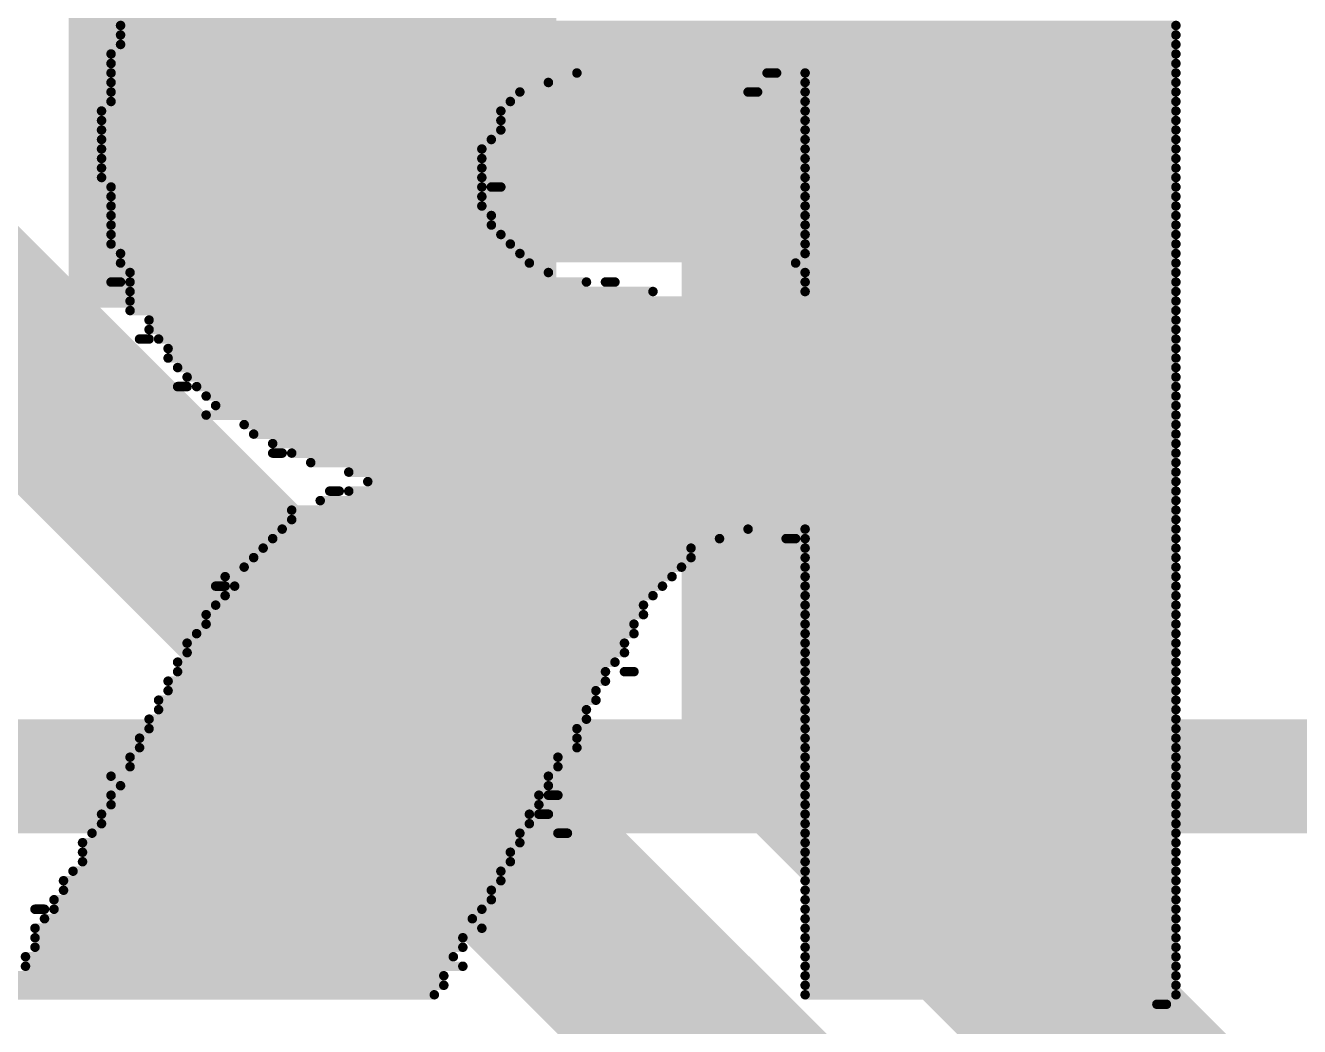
# Model space of a CAD drawing. Header units: millimetres. Extents: x -1.41 to 1.31, y -0.13 to 2.68.
# Drawn here: x -0.02 to 0.114, y 1.7947 to 1.9 of the extents above; entities that cross this region are included whole.
import ezdxf

# ---------------------------------------------------------------- set-up
doc = ezdxf.new("R2010")
doc.units = ezdxf.units.MM
doc.header["$MEASUREMENT"] = 0
for name, color, linetype in [('BottomLayer', 5, 'Continuous'), ('BottomOverlay', 54, 'Continuous'), ('Mechanical2', 216, 'Continuous'), ('TopLayer', 1, 'Continuous'), ('TopOverlay', 2, 'Continuous'), ('TopPaste', 8, 'Continuous'), ('TopSolder', 216, 'Continuous'), ('ViaHoleLayer', 16, 'Continuous')]:
    doc.layers.add(name, color=color, linetype=linetype)

# ---------------------------------------------------------------- blocks, each defined once
blk = doc.blocks.new('SOT_23_5_66')
at = {"layer": 'TopLayer'}
blk.add_hatch(color=1, dxfattribs=at).paths.add_polyline_path([(0.02952755, -0.0255906), (0.07283465, -0.0255906), (0.07283465, -0.0492126), (0.02952755, -0.0492126)])
at = {"layer": 'TopPaste'}
blk.add_hatch(color=8, dxfattribs=at).paths.add_polyline_path([(0.02952755, -0.0255906), (0.07283465, -0.0255906), (0.07283465, -0.0492126), (0.02952755, -0.0492126)])
at = {"layer": 'TopSolder'}
blk.add_hatch(color=216, dxfattribs=at).paths.add_polyline_path([(0.02552755, -0.0215906), (0.07683465, -0.0215906), (0.07683465, -0.0532126), (0.02552755, -0.0532126)])
at = {"layer": 'TopOverlay', "const_width": 0.005}
blk.add_lwpolyline([(-0.0294488, -0.0588976), (0.0259843, -0.0588976)], dxfattribs=at)
at = {"layer": 'TopOverlay', "const_width": 0.0025}
blk.add_lwpolyline([(0.0247343, -0.0588976, 1), (0.0272343, -0.0588976, 1)], format="xyb", close=True, dxfattribs=at)

msp = doc.modelspace()

# ---------------------------------------------------------------- hatches: boundary and pattern name
at = {"layer": 'BottomLayer'}
h = msp.add_hatch(color=5, dxfattribs=at)
edge = h.paths.add_edge_path()
edge.add_arc((0.059, 1.886), 0.011811, 0, 360)
at = {"layer": 'TopLayer'}
h = msp.add_hatch(color=1, dxfattribs=at)
edge = h.paths.add_edge_path()
edge.add_arc((0.059, 1.886), 0.011811, 0, 360)
at = {"layer": 'ViaHoleLayer'}
h = msp.add_hatch(color=16, dxfattribs=at)
edge = h.paths.add_edge_path()
edge.add_arc((0.059, 1.886), 0.0059055, 0, 360)

# ---------------------------------------------------------------- linework, layer by layer
at = {"layer": 'BottomLayer', "const_width": 0.02}
for points in [[(-0.042, 1.886), (0.162, 1.682)], [(0.059, 1.827), (0.059, 1.886)], [(0.059, 1.827), (0.1926219, 1.6933781)]]:
    msp.add_lwpolyline(points, dxfattribs=at)
at = {"layer": 'BottomLayer', "const_width": 0.01}
for points in [[(0.054, 1.886, 1), (0.064, 1.886, 1)], [(0.054, 1.827, 1), (0.064, 1.827, 1)], [(0.054, 1.827, 1), (0.064, 1.827, 1)]]:
    msp.add_lwpolyline(points, format="xyb", close=True, dxfattribs=at)
at = {"layer": 'BottomOverlay', "const_width": 0.001}
for points in [[(-0.01, 1.9), (0.101, 1.9)], [(-0.01, 1.899), (0.101, 1.899)], [(-0.011, 1.897), (0.101, 1.897)], [(-0.01, 1.898), (0.101, 1.898)], [(-0.011, 1.896), (0.101, 1.896)], [(-0.011, 1.895), (0.038, 1.895)], [(0.058, 1.895), (0.059, 1.895)], [(0.062, 1.895), (0.101, 1.895)], [(-0.011, 1.894), (0.035, 1.894)], [(-0.011, 1.893), (0.032, 1.893)], [(0.056, 1.893), (0.057, 1.893)], [(0.062, 1.894), (0.101, 1.894)], [(0.062, 1.893), (0.101, 1.893)], [(-0.011, 1.892), (0.031, 1.892)], [(0.062, 1.892), (0.101, 1.892)], [(-0.012, 1.891), (0.03, 1.891)], [(0.062, 1.891), (0.101, 1.891)], [(-0.012, 1.89), (0.03, 1.89)], [(-0.012, 1.889), (0.03, 1.889)], [(0.062, 1.89), (0.101, 1.89)], [(0.062, 1.889), (0.101, 1.889)], [(-0.012, 1.888), (0.029, 1.888)], [(0.062, 1.888), (0.101, 1.888)], [(-0.012, 1.887), (0.028, 1.887)], [(0.062, 1.887), (0.101, 1.887)], [(-0.012, 1.886), (0.028, 1.886)], [(-0.012, 1.885), (0.028, 1.885)], [(0.062, 1.886), (0.101, 1.886)], [(0.062, 1.885), (0.101, 1.885)], [(-0.012, 1.884), (0.028, 1.884)], [(0.062, 1.884), (0.101, 1.884)], [(-0.011, 1.883), (0.028, 1.883)], [(0.029, 1.883), (0.03, 1.883)], [(0.062, 1.883), (0.101, 1.883)], [(-0.011, 1.882), (0.028, 1.882)], [(-0.011, 1.881), (0.028, 1.881)], [(0.062, 1.882), (0.101, 1.882)], [(0.062, 1.881), (0.101, 1.881)], [(-0.011, 1.88), (0.029, 1.88)], [(0.062, 1.88), (0.101, 1.88)], [(-0.011, 1.879), (0.029, 1.879)], [(0.062, 1.879), (0.101, 1.879)], [(-0.011, 1.878), (0.03, 1.878)], [(-0.011, 1.877), (0.031, 1.877)], [(0.062, 1.878), (0.101, 1.878)], [(0.062, 1.877), (0.101, 1.877)], [(-0.01, 1.876), (0.032, 1.876)], [(0.062, 1.876), (0.101, 1.876)], [(-0.01, 1.875), (0.033, 1.875)], [(0.061, 1.875), (0.101, 1.875)], [(-0.011, 1.873), (-0.01, 1.873)], [(-0.009, 1.874), (0.035, 1.874)], [(-0.009, 1.873), (0.039, 1.873)], [(0.041, 1.873), (0.042, 1.873)], [(0.062, 1.874), (0.101, 1.874)], [(0.062, 1.873), (0.101, 1.873)], [(-0.009, 1.872), (0.046, 1.872)], [(0.062, 1.872), (0.101, 1.872)], [(-0.009, 1.871), (0.101, 1.871)], [(-0.009, 1.87), (0.101, 1.87)], [(-0.007, 1.869), (0.101, 1.869)], [(-0.007, 1.868), (0.101, 1.868)], [(-0.008, 1.867), (-0.007, 1.867)], [(-0.006, 1.867), (0.101, 1.867)], [(-0.005, 1.866), (0.101, 1.866)], [(-0.005, 1.865), (0.101, 1.865)], [(-0.004, 1.864), (0.101, 1.864)], [(-0.003, 1.863), (0.101, 1.863)], [(-0.004, 1.862), (-0.003, 1.862)], [(-0.002, 1.862), (0.101, 1.862)], [(-0.001, 1.861), (0.101, 1.861)], [(0, 1.86), (0.101, 1.86)], [(-0.001, 1.859), (0.101, 1.859)], [(0.003, 1.858), (0.101, 1.858)], [(0.004, 1.857), (0.101, 1.857)], [(0.006, 1.856), (0.101, 1.856)], [(0.006, 1.855), (0.007, 1.855)], [(0.008, 1.855), (0.101, 1.855)], [(0.01, 1.854), (0.101, 1.854)], [(0.014, 1.853), (0.101, 1.853)], [(0.016, 1.852), (0.101, 1.852)], [(0.012, 1.851), (0.013, 1.851)], [(0.014, 1.851), (0.101, 1.851)], [(0.008, 1.849), (0.101, 1.849)], [(0.011, 1.85), (0.101, 1.85)], [(0.008, 1.848), (0.101, 1.848)], [(0.007, 1.847), (0.056, 1.847)], [(0.062, 1.847), (0.101, 1.847)], [(0.005, 1.845), (0.05, 1.845)], [(0.006, 1.846), (0.053, 1.846)], [(0.06, 1.846), (0.061, 1.846)], [(0.062, 1.846), (0.101, 1.846)], [(0.062, 1.845), (0.101, 1.845)], [(0.004, 1.844), (0.05, 1.844)], [(0.062, 1.844), (0.101, 1.844)], [(0.001, 1.842), (0.048, 1.842)], [(0.003, 1.843), (0.049, 1.843)], [(0.062, 1.843), (0.101, 1.843)], [(0.062, 1.842), (0.101, 1.842)], [(0, 1.841), (0.001, 1.841)], [(0.002, 1.841), (0.047, 1.841)], [(0.062, 1.841), (0.101, 1.841)], [(0.001, 1.84), (0.046, 1.84)], [(0.062, 1.84), (0.101, 1.84)], [(-0.001, 1.838), (0.045, 1.838)], [(0, 1.839), (0.045, 1.839)], [(0.062, 1.839), (0.101, 1.839)], [(0.062, 1.838), (0.101, 1.838)], [(-0.001, 1.837), (0.044, 1.837)], [(0.062, 1.837), (0.101, 1.837)], [(-0.002, 1.836), (0.044, 1.836)], [(0.062, 1.836), (0.101, 1.836)], [(-0.003, 1.835), (0.043, 1.835)], [(-0.003, 1.834), (0.043, 1.834)], [(0.062, 1.835), (0.101, 1.835)], [(0.062, 1.834), (0.101, 1.834)], [(-0.004, 1.833), (0.042, 1.833)], [(0.062, 1.833), (0.101, 1.833)], [(-0.004, 1.832), (0.041, 1.832)], [(0.043, 1.832), (0.044, 1.832)], [(0.062, 1.832), (0.101, 1.832)], [(-0.005, 1.831), (0.041, 1.831)], [(-0.005, 1.83), (0.04, 1.83)], [(0.062, 1.831), (0.101, 1.831)], [(0.062, 1.83), (0.101, 1.83)], [(-0.006, 1.829), (0.04, 1.829)], [(0.062, 1.829), (0.101, 1.829)], [(-0.006, 1.828), (0.039, 1.828)], [(0.062, 1.828), (0.101, 1.828)], [(-0.007, 1.827), (0.039, 1.827)], [(-0.007, 1.826), (0.038, 1.826)], [(0.062, 1.827), (0.101, 1.827)], [(0.062, 1.826), (0.101, 1.826)], [(-0.008, 1.825), (0.038, 1.825)], [(0.062, 1.825), (0.101, 1.825)], [(-0.008, 1.824), (0.038, 1.824)], [(0.062, 1.824), (0.101, 1.824)], [(-0.009, 1.823), (0.036, 1.823)], [(-0.009, 1.822), (0.036, 1.822)], [(0.062, 1.823), (0.101, 1.823)], [(0.062, 1.822), (0.101, 1.822)], [(-0.011, 1.821), (0.035, 1.821)], [(0.062, 1.821), (0.101, 1.821)], [(-0.01, 1.82), (0.035, 1.82)], [(0.062, 1.82), (0.101, 1.82)], [(-0.011, 1.819), (0.034, 1.819)], [(-0.011, 1.818), (0.034, 1.818)], [(0.035, 1.819), (0.036, 1.819)], [(0.062, 1.819), (0.101, 1.819)], [(0.062, 1.818), (0.101, 1.818)], [(-0.012, 1.817), (0.033, 1.817)], [(0.034, 1.817), (0.035, 1.817)], [(0.062, 1.817), (0.101, 1.817)], [(-0.012, 1.816), (0.033, 1.816)], [(0.062, 1.816), (0.101, 1.816)], [(-0.014, 1.814), (0.032, 1.814)], [(-0.013, 1.815), (0.032, 1.815)], [(0.036, 1.815), (0.037, 1.815)], [(0.062, 1.815), (0.101, 1.815)], [(0.062, 1.814), (0.101, 1.814)], [(-0.014, 1.813), (0.031, 1.813)], [(0.062, 1.813), (0.101, 1.813)], [(-0.014, 1.812), (0.031, 1.812)], [(0.062, 1.812), (0.101, 1.812)], [(-0.016, 1.81), (0.03, 1.81)], [(-0.015, 1.811), (0.03, 1.811)], [(0.062, 1.811), (0.101, 1.811)], [(0.062, 1.81), (0.101, 1.81)], [(-0.016, 1.809), (0.029, 1.809)], [(0.062, 1.809), (0.101, 1.809)], [(-0.017, 1.808), (0.029, 1.808)], [(0.062, 1.808), (0.101, 1.808)], [(-0.019, 1.807), (-0.018, 1.807)], [(-0.018, 1.806), (0.027, 1.806)], [(-0.017, 1.807), (0.028, 1.807)], [(0.062, 1.807), (0.101, 1.807)], [(0.062, 1.806), (0.101, 1.806)], [(-0.019, 1.805), (0.028, 1.805)], [(0.062, 1.805), (0.101, 1.805)], [(-0.019, 1.804), (0.026, 1.804)], [(0.062, 1.804), (0.101, 1.804)], [(-0.02, 1.802), (0.025, 1.802)], [(-0.019, 1.803), (0.026, 1.803)], [(0.062, 1.803), (0.101, 1.803)], [(0.062, 1.802), (0.101, 1.802)], [(-0.02, 1.801), (0.026, 1.801)], [(0.062, 1.801), (0.101, 1.801)], [(-0.021, 1.8), (0.024, 1.8)], [(0.062, 1.8), (0.101, 1.8)], [(-0.021, 1.799), (0.024, 1.799)], [(-0.021, 1.798), (0.023, 1.798)], [(0.062, 1.799), (0.101, 1.799)], [(0.062, 1.798), (0.101, 1.798)], [(0.099, 1.797), (0.1, 1.797)]]:
    msp.add_lwpolyline(points, dxfattribs=at)
at = {"layer": 'BottomOverlay', "const_width": 0.0005}
for points in [[(-0.01025, 1.9, 1), (-0.00975, 1.9, 1)], [(0.10075, 1.9, 1), (0.10125, 1.9, 1)], [(-0.01025, 1.899, 1), (-0.00975, 1.899, 1)], [(0.10075, 1.899, 1), (0.10125, 1.899, 1)], [(-0.01125, 1.897, 1), (-0.01075, 1.897, 1)], [(-0.01025, 1.898, 1), (-0.00975, 1.898, 1)], [(0.10075, 1.898, 1), (0.10125, 1.898, 1)], [(0.10075, 1.897, 1), (0.10125, 1.897, 1)], [(-0.01125, 1.896, 1), (-0.01075, 1.896, 1)], [(0.10075, 1.896, 1), (0.10125, 1.896, 1)], [(-0.01125, 1.895, 1), (-0.01075, 1.895, 1)], [(0.03775, 1.895, 1), (0.03825, 1.895, 1)], [(0.05775, 1.895, 1), (0.05825, 1.895, 1)], [(0.05875, 1.895, 1), (0.05925, 1.895, 1)], [(0.06175, 1.895, 1), (0.06225, 1.895, 1)], [(0.10075, 1.895, 1), (0.10125, 1.895, 1)], [(-0.01125, 1.894, 1), (-0.01075, 1.894, 1)], [(-0.01125, 1.893, 1), (-0.01075, 1.893, 1)], [(0.03175, 1.893, 1), (0.03225, 1.893, 1)], [(0.03475, 1.894, 1), (0.03525, 1.894, 1)], [(0.05575, 1.893, 1), (0.05625, 1.893, 1)], [(0.05675, 1.893, 1), (0.05725, 1.893, 1)], [(0.06175, 1.894, 1), (0.06225, 1.894, 1)], [(0.06175, 1.893, 1), (0.06225, 1.893, 1)], [(0.10075, 1.894, 1), (0.10125, 1.894, 1)], [(0.10075, 1.893, 1), (0.10125, 1.893, 1)], [(-0.01125, 1.892, 1), (-0.01075, 1.892, 1)], [(0.03075, 1.892, 1), (0.03125, 1.892, 1)], [(0.06175, 1.892, 1), (0.06225, 1.892, 1)], [(0.10075, 1.892, 1), (0.10125, 1.892, 1)], [(-0.01225, 1.891, 1), (-0.01175, 1.891, 1)], [(0.02975, 1.891, 1), (0.03025, 1.891, 1)], [(0.06175, 1.891, 1), (0.06225, 1.891, 1)], [(0.10075, 1.891, 1), (0.10125, 1.891, 1)], [(-0.01225, 1.89, 1), (-0.01175, 1.89, 1)], [(-0.01225, 1.889, 1), (-0.01175, 1.889, 1)], [(0.02975, 1.89, 1), (0.03025, 1.89, 1)], [(0.02975, 1.889, 1), (0.03025, 1.889, 1)], [(0.06175, 1.89, 1), (0.06225, 1.89, 1)], [(0.06175, 1.889, 1), (0.06225, 1.889, 1)], [(0.10075, 1.89, 1), (0.10125, 1.89, 1)], [(0.10075, 1.889, 1), (0.10125, 1.889, 1)], [(-0.01225, 1.888, 1), (-0.01175, 1.888, 1)], [(0.02875, 1.888, 1), (0.02925, 1.888, 1)], [(0.06175, 1.888, 1), (0.06225, 1.888, 1)], [(0.10075, 1.888, 1), (0.10125, 1.888, 1)], [(-0.01225, 1.887, 1), (-0.01175, 1.887, 1)], [(0.02775, 1.887, 1), (0.02825, 1.887, 1)], [(0.06175, 1.887, 1), (0.06225, 1.887, 1)], [(0.10075, 1.887, 1), (0.10125, 1.887, 1)], [(-0.01225, 1.886, 1), (-0.01175, 1.886, 1)], [(-0.01225, 1.885, 1), (-0.01175, 1.885, 1)], [(0.02775, 1.886, 1), (0.02825, 1.886, 1)], [(0.02775, 1.885, 1), (0.02825, 1.885, 1)], [(0.06175, 1.886, 1), (0.06225, 1.886, 1)], [(0.06175, 1.885, 1), (0.06225, 1.885, 1)], [(0.10075, 1.886, 1), (0.10125, 1.886, 1)], [(0.10075, 1.885, 1), (0.10125, 1.885, 1)], [(-0.01225, 1.884, 1), (-0.01175, 1.884, 1)], [(0.02775, 1.884, 1), (0.02825, 1.884, 1)], [(0.06175, 1.884, 1), (0.06225, 1.884, 1)], [(0.10075, 1.884, 1), (0.10125, 1.884, 1)], [(-0.01125, 1.883, 1), (-0.01075, 1.883, 1)], [(0.02775, 1.883, 1), (0.02825, 1.883, 1)], [(0.02875, 1.883, 1), (0.02925, 1.883, 1)], [(0.02975, 1.883, 1), (0.03025, 1.883, 1)], [(0.06175, 1.883, 1), (0.06225, 1.883, 1)], [(0.10075, 1.883, 1), (0.10125, 1.883, 1)], [(-0.01125, 1.882, 1), (-0.01075, 1.882, 1)], [(-0.01125, 1.881, 1), (-0.01075, 1.881, 1)], [(0.02775, 1.882, 1), (0.02825, 1.882, 1)], [(0.02775, 1.881, 1), (0.02825, 1.881, 1)], [(0.06175, 1.882, 1), (0.06225, 1.882, 1)], [(0.06175, 1.881, 1), (0.06225, 1.881, 1)], [(0.10075, 1.882, 1), (0.10125, 1.882, 1)], [(0.10075, 1.881, 1), (0.10125, 1.881, 1)], [(-0.01125, 1.88, 1), (-0.01075, 1.88, 1)], [(0.02875, 1.88, 1), (0.02925, 1.88, 1)], [(0.06175, 1.88, 1), (0.06225, 1.88, 1)], [(0.10075, 1.88, 1), (0.10125, 1.88, 1)], [(-0.01125, 1.879, 1), (-0.01075, 1.879, 1)], [(0.02875, 1.879, 1), (0.02925, 1.879, 1)], [(0.06175, 1.879, 1), (0.06225, 1.879, 1)], [(0.10075, 1.879, 1), (0.10125, 1.879, 1)], [(-0.01125, 1.878, 1), (-0.01075, 1.878, 1)], [(-0.01125, 1.877, 1), (-0.01075, 1.877, 1)], [(0.02975, 1.878, 1), (0.03025, 1.878, 1)], [(0.03075, 1.877, 1), (0.03125, 1.877, 1)], [(0.06175, 1.878, 1), (0.06225, 1.878, 1)], [(0.06175, 1.877, 1), (0.06225, 1.877, 1)], [(0.10075, 1.878, 1), (0.10125, 1.878, 1)], [(0.10075, 1.877, 1), (0.10125, 1.877, 1)], [(-0.01025, 1.876, 1), (-0.00975, 1.876, 1)], [(0.03175, 1.876, 1), (0.03225, 1.876, 1)], [(0.06175, 1.876, 1), (0.06225, 1.876, 1)], [(0.10075, 1.876, 1), (0.10125, 1.876, 1)], [(-0.01025, 1.875, 1), (-0.00975, 1.875, 1)], [(0.03275, 1.875, 1), (0.03325, 1.875, 1)], [(0.06075, 1.875, 1), (0.06125, 1.875, 1)], [(0.10075, 1.875, 1), (0.10125, 1.875, 1)], [(-0.01125, 1.873, 1), (-0.01075, 1.873, 1)], [(-0.01025, 1.873, 1), (-0.00975, 1.873, 1)], [(-0.00925, 1.874, 1), (-0.00875, 1.874, 1)], [(-0.00925, 1.873, 1), (-0.00875, 1.873, 1)], [(0.03475, 1.874, 1), (0.03525, 1.874, 1)], [(0.03875, 1.873, 1), (0.03925, 1.873, 1)], [(0.04075, 1.873, 1), (0.04125, 1.873, 1)], [(0.04175, 1.873, 1), (0.04225, 1.873, 1)], [(0.06175, 1.874, 1), (0.06225, 1.874, 1)], [(0.06175, 1.873, 1), (0.06225, 1.873, 1)], [(0.10075, 1.874, 1), (0.10125, 1.874, 1)], [(0.10075, 1.873, 1), (0.10125, 1.873, 1)], [(-0.00925, 1.872, 1), (-0.00875, 1.872, 1)], [(0.04575, 1.872, 1), (0.04625, 1.872, 1)], [(0.06175, 1.872, 1), (0.06225, 1.872, 1)], [(0.10075, 1.872, 1), (0.10125, 1.872, 1)], [(-0.00925, 1.871, 1), (-0.00875, 1.871, 1)], [(0.10075, 1.871, 1), (0.10125, 1.871, 1)], [(-0.00925, 1.87, 1), (-0.00875, 1.87, 1)], [(-0.00725, 1.869, 1), (-0.00675, 1.869, 1)], [(0.10075, 1.87, 1), (0.10125, 1.87, 1)], [(0.10075, 1.869, 1), (0.10125, 1.869, 1)], [(-0.00725, 1.868, 1), (-0.00675, 1.868, 1)], [(0.10075, 1.868, 1), (0.10125, 1.868, 1)], [(-0.00825, 1.867, 1), (-0.00775, 1.867, 1)], [(-0.00725, 1.867, 1), (-0.00675, 1.867, 1)], [(-0.00625, 1.867, 1), (-0.00575, 1.867, 1)], [(0.10075, 1.867, 1), (0.10125, 1.867, 1)], [(-0.00525, 1.866, 1), (-0.00475, 1.866, 1)], [(-0.00525, 1.865, 1), (-0.00475, 1.865, 1)], [(0.10075, 1.866, 1), (0.10125, 1.866, 1)], [(0.10075, 1.865, 1), (0.10125, 1.865, 1)], [(-0.00425, 1.864, 1), (-0.00375, 1.864, 1)], [(0.10075, 1.864, 1), (0.10125, 1.864, 1)], [(-0.00325, 1.863, 1), (-0.00275, 1.863, 1)], [(0.10075, 1.863, 1), (0.10125, 1.863, 1)], [(-0.00425, 1.862, 1), (-0.00375, 1.862, 1)], [(-0.00325, 1.862, 1), (-0.00275, 1.862, 1)], [(-0.00225, 1.862, 1), (-0.00175, 1.862, 1)], [(-0.00125, 1.861, 1), (-0.00075, 1.861, 1)], [(0.10075, 1.862, 1), (0.10125, 1.862, 1)], [(0.10075, 1.861, 1), (0.10125, 1.861, 1)], [(-0.00025, 1.86, 1), (0.00025, 1.86, 1)], [(0.10075, 1.86, 1), (0.10125, 1.86, 1)], [(-0.00125, 1.859, 1), (-0.00075, 1.859, 1)], [(0.10075, 1.859, 1), (0.10125, 1.859, 1)], [(0.00275, 1.858, 1), (0.00325, 1.858, 1)], [(0.00375, 1.857, 1), (0.00425, 1.857, 1)], [(0.10075, 1.858, 1), (0.10125, 1.858, 1)], [(0.10075, 1.857, 1), (0.10125, 1.857, 1)], [(0.00575, 1.856, 1), (0.00625, 1.856, 1)], [(0.10075, 1.856, 1), (0.10125, 1.856, 1)], [(0.00575, 1.855, 1), (0.00625, 1.855, 1)], [(0.00675, 1.855, 1), (0.00725, 1.855, 1)], [(0.00775, 1.855, 1), (0.00825, 1.855, 1)], [(0.10075, 1.855, 1), (0.10125, 1.855, 1)], [(0.00975, 1.854, 1), (0.01025, 1.854, 1)], [(0.01375, 1.853, 1), (0.01425, 1.853, 1)], [(0.10075, 1.854, 1), (0.10125, 1.854, 1)], [(0.10075, 1.853, 1), (0.10125, 1.853, 1)], [(0.01575, 1.852, 1), (0.01625, 1.852, 1)], [(0.10075, 1.852, 1), (0.10125, 1.852, 1)], [(0.01175, 1.851, 1), (0.01225, 1.851, 1)], [(0.01275, 1.851, 1), (0.01325, 1.851, 1)], [(0.01375, 1.851, 1), (0.01425, 1.851, 1)], [(0.10075, 1.851, 1), (0.10125, 1.851, 1)], [(0.00775, 1.849, 1), (0.00825, 1.849, 1)], [(0.01075, 1.85, 1), (0.01125, 1.85, 1)], [(0.10075, 1.85, 1), (0.10125, 1.85, 1)], [(0.10075, 1.849, 1), (0.10125, 1.849, 1)], [(0.00775, 1.848, 1), (0.00825, 1.848, 1)], [(0.10075, 1.848, 1), (0.10125, 1.848, 1)], [(0.00675, 1.847, 1), (0.00725, 1.847, 1)], [(0.05575, 1.847, 1), (0.05625, 1.847, 1)], [(0.06175, 1.847, 1), (0.06225, 1.847, 1)], [(0.10075, 1.847, 1), (0.10125, 1.847, 1)], [(0.00475, 1.845, 1), (0.00525, 1.845, 1)], [(0.00575, 1.846, 1), (0.00625, 1.846, 1)], [(0.04975, 1.845, 1), (0.05025, 1.845, 1)], [(0.05275, 1.846, 1), (0.05325, 1.846, 1)], [(0.05975, 1.846, 1), (0.06025, 1.846, 1)], [(0.06075, 1.846, 1), (0.06125, 1.846, 1)], [(0.06175, 1.846, 1), (0.06225, 1.846, 1)], [(0.06175, 1.845, 1), (0.06225, 1.845, 1)], [(0.10075, 1.846, 1), (0.10125, 1.846, 1)], [(0.10075, 1.845, 1), (0.10125, 1.845, 1)], [(0.00375, 1.844, 1), (0.00425, 1.844, 1)], [(0.04975, 1.844, 1), (0.05025, 1.844, 1)], [(0.06175, 1.844, 1), (0.06225, 1.844, 1)], [(0.10075, 1.844, 1), (0.10125, 1.844, 1)], [(0.00075, 1.842, 1), (0.00125, 1.842, 1)], [(0.00275, 1.843, 1), (0.00325, 1.843, 1)], [(0.04775, 1.842, 1), (0.04825, 1.842, 1)], [(0.04875, 1.843, 1), (0.04925, 1.843, 1)], [(0.06175, 1.843, 1), (0.06225, 1.843, 1)], [(0.06175, 1.842, 1), (0.06225, 1.842, 1)], [(0.10075, 1.843, 1), (0.10125, 1.843, 1)], [(0.10075, 1.842, 1), (0.10125, 1.842, 1)], [(-0.00025, 1.841, 1), (0.00025, 1.841, 1)], [(0.00075, 1.841, 1), (0.00125, 1.841, 1)], [(0.00175, 1.841, 1), (0.00225, 1.841, 1)], [(0.04675, 1.841, 1), (0.04725, 1.841, 1)], [(0.06175, 1.841, 1), (0.06225, 1.841, 1)], [(0.10075, 1.841, 1), (0.10125, 1.841, 1)], [(0.00075, 1.84, 1), (0.00125, 1.84, 1)], [(0.04575, 1.84, 1), (0.04625, 1.84, 1)], [(0.06175, 1.84, 1), (0.06225, 1.84, 1)], [(0.10075, 1.84, 1), (0.10125, 1.84, 1)], [(-0.00125, 1.838, 1), (-0.00075, 1.838, 1)], [(-0.00025, 1.839, 1), (0.00025, 1.839, 1)], [(0.04475, 1.839, 1), (0.04525, 1.839, 1)], [(0.04475, 1.838, 1), (0.04525, 1.838, 1)], [(0.06175, 1.839, 1), (0.06225, 1.839, 1)], [(0.06175, 1.838, 1), (0.06225, 1.838, 1)], [(0.10075, 1.839, 1), (0.10125, 1.839, 1)], [(0.10075, 1.838, 1), (0.10125, 1.838, 1)], [(-0.00125, 1.837, 1), (-0.00075, 1.837, 1)], [(0.04375, 1.837, 1), (0.04425, 1.837, 1)], [(0.06175, 1.837, 1), (0.06225, 1.837, 1)], [(0.10075, 1.837, 1), (0.10125, 1.837, 1)], [(-0.00225, 1.836, 1), (-0.00175, 1.836, 1)], [(0.04375, 1.836, 1), (0.04425, 1.836, 1)], [(0.06175, 1.836, 1), (0.06225, 1.836, 1)], [(0.10075, 1.836, 1), (0.10125, 1.836, 1)], [(-0.00325, 1.835, 1), (-0.00275, 1.835, 1)], [(-0.00325, 1.834, 1), (-0.00275, 1.834, 1)], [(0.04275, 1.835, 1), (0.04325, 1.835, 1)], [(0.04275, 1.834, 1), (0.04325, 1.834, 1)], [(0.06175, 1.835, 1), (0.06225, 1.835, 1)], [(0.06175, 1.834, 1), (0.06225, 1.834, 1)], [(0.10075, 1.835, 1), (0.10125, 1.835, 1)], [(0.10075, 1.834, 1), (0.10125, 1.834, 1)], [(-0.00425, 1.833, 1), (-0.00375, 1.833, 1)], [(0.04175, 1.833, 1), (0.04225, 1.833, 1)], [(0.06175, 1.833, 1), (0.06225, 1.833, 1)], [(0.10075, 1.833, 1), (0.10125, 1.833, 1)], [(-0.00425, 1.832, 1), (-0.00375, 1.832, 1)], [(0.04075, 1.832, 1), (0.04125, 1.832, 1)], [(0.04275, 1.832, 1), (0.04325, 1.832, 1)], [(0.04375, 1.832, 1), (0.04425, 1.832, 1)], [(0.06175, 1.832, 1), (0.06225, 1.832, 1)], [(0.10075, 1.832, 1), (0.10125, 1.832, 1)], [(-0.00525, 1.831, 1), (-0.00475, 1.831, 1)], [(-0.00525, 1.83, 1), (-0.00475, 1.83, 1)], [(0.03975, 1.83, 1), (0.04025, 1.83, 1)], [(0.04075, 1.831, 1), (0.04125, 1.831, 1)], [(0.06175, 1.831, 1), (0.06225, 1.831, 1)], [(0.06175, 1.83, 1), (0.06225, 1.83, 1)], [(0.10075, 1.831, 1), (0.10125, 1.831, 1)], [(0.10075, 1.83, 1), (0.10125, 1.83, 1)], [(-0.00625, 1.829, 1), (-0.00575, 1.829, 1)], [(0.03975, 1.829, 1), (0.04025, 1.829, 1)], [(0.06175, 1.829, 1), (0.06225, 1.829, 1)], [(0.10075, 1.829, 1), (0.10125, 1.829, 1)], [(-0.00625, 1.828, 1), (-0.00575, 1.828, 1)], [(0.03875, 1.828, 1), (0.03925, 1.828, 1)], [(0.06175, 1.828, 1), (0.06225, 1.828, 1)], [(0.10075, 1.828, 1), (0.10125, 1.828, 1)], [(-0.00725, 1.827, 1), (-0.00675, 1.827, 1)], [(-0.00725, 1.826, 1), (-0.00675, 1.826, 1)], [(0.03775, 1.826, 1), (0.03825, 1.826, 1)], [(0.03875, 1.827, 1), (0.03925, 1.827, 1)], [(0.06175, 1.827, 1), (0.06225, 1.827, 1)], [(0.06175, 1.826, 1), (0.06225, 1.826, 1)], [(0.10075, 1.827, 1), (0.10125, 1.827, 1)], [(0.10075, 1.826, 1), (0.10125, 1.826, 1)], [(-0.00825, 1.825, 1), (-0.00775, 1.825, 1)], [(0.03775, 1.825, 1), (0.03825, 1.825, 1)], [(0.06175, 1.825, 1), (0.06225, 1.825, 1)], [(0.10075, 1.825, 1), (0.10125, 1.825, 1)], [(-0.00825, 1.824, 1), (-0.00775, 1.824, 1)], [(0.03775, 1.824, 1), (0.03825, 1.824, 1)], [(0.06175, 1.824, 1), (0.06225, 1.824, 1)], [(0.10075, 1.824, 1), (0.10125, 1.824, 1)], [(-0.00925, 1.823, 1), (-0.00875, 1.823, 1)], [(-0.00925, 1.822, 1), (-0.00875, 1.822, 1)], [(0.03575, 1.823, 1), (0.03625, 1.823, 1)], [(0.03575, 1.822, 1), (0.03625, 1.822, 1)], [(0.06175, 1.823, 1), (0.06225, 1.823, 1)], [(0.06175, 1.822, 1), (0.06225, 1.822, 1)], [(0.10075, 1.823, 1), (0.10125, 1.823, 1)], [(0.10075, 1.822, 1), (0.10125, 1.822, 1)], [(-0.01125, 1.821, 1), (-0.01075, 1.821, 1)], [(0.03475, 1.821, 1), (0.03525, 1.821, 1)], [(0.06175, 1.821, 1), (0.06225, 1.821, 1)], [(0.10075, 1.821, 1), (0.10125, 1.821, 1)], [(-0.01025, 1.82, 1), (-0.00975, 1.82, 1)], [(0.03475, 1.82, 1), (0.03525, 1.82, 1)], [(0.06175, 1.82, 1), (0.06225, 1.82, 1)], [(0.10075, 1.82, 1), (0.10125, 1.82, 1)], [(-0.01125, 1.819, 1), (-0.01075, 1.819, 1)], [(-0.01125, 1.818, 1), (-0.01075, 1.818, 1)], [(0.03375, 1.819, 1), (0.03425, 1.819, 1)], [(0.03375, 1.818, 1), (0.03425, 1.818, 1)], [(0.03475, 1.819, 1), (0.03525, 1.819, 1)], [(0.03575, 1.819, 1), (0.03625, 1.819, 1)], [(0.06175, 1.819, 1), (0.06225, 1.819, 1)], [(0.06175, 1.818, 1), (0.06225, 1.818, 1)], [(0.10075, 1.819, 1), (0.10125, 1.819, 1)], [(0.10075, 1.818, 1), (0.10125, 1.818, 1)], [(-0.01225, 1.817, 1), (-0.01175, 1.817, 1)], [(0.03275, 1.817, 1), (0.03325, 1.817, 1)], [(0.03375, 1.817, 1), (0.03425, 1.817, 1)], [(0.03475, 1.817, 1), (0.03525, 1.817, 1)], [(0.06175, 1.817, 1), (0.06225, 1.817, 1)], [(0.10075, 1.817, 1), (0.10125, 1.817, 1)], [(-0.01225, 1.816, 1), (-0.01175, 1.816, 1)], [(0.03275, 1.816, 1), (0.03325, 1.816, 1)], [(0.06175, 1.816, 1), (0.06225, 1.816, 1)], [(0.10075, 1.816, 1), (0.10125, 1.816, 1)], [(-0.01425, 1.814, 1), (-0.01375, 1.814, 1)], [(-0.01325, 1.815, 1), (-0.01275, 1.815, 1)], [(0.03175, 1.815, 1), (0.03225, 1.815, 1)], [(0.03175, 1.814, 1), (0.03225, 1.814, 1)], [(0.03575, 1.815, 1), (0.03625, 1.815, 1)], [(0.03675, 1.815, 1), (0.03725, 1.815, 1)], [(0.06175, 1.815, 1), (0.06225, 1.815, 1)], [(0.06175, 1.814, 1), (0.06225, 1.814, 1)], [(0.10075, 1.815, 1), (0.10125, 1.815, 1)], [(0.10075, 1.814, 1), (0.10125, 1.814, 1)], [(-0.01425, 1.813, 1), (-0.01375, 1.813, 1)], [(0.03075, 1.813, 1), (0.03125, 1.813, 1)], [(0.06175, 1.813, 1), (0.06225, 1.813, 1)], [(0.10075, 1.813, 1), (0.10125, 1.813, 1)], [(-0.01425, 1.812, 1), (-0.01375, 1.812, 1)], [(0.03075, 1.812, 1), (0.03125, 1.812, 1)], [(0.06175, 1.812, 1), (0.06225, 1.812, 1)], [(0.10075, 1.812, 1), (0.10125, 1.812, 1)], [(-0.01625, 1.81, 1), (-0.01575, 1.81, 1)], [(-0.01525, 1.811, 1), (-0.01475, 1.811, 1)], [(0.02975, 1.811, 1), (0.03025, 1.811, 1)], [(0.02975, 1.81, 1), (0.03025, 1.81, 1)], [(0.06175, 1.811, 1), (0.06225, 1.811, 1)], [(0.06175, 1.81, 1), (0.06225, 1.81, 1)], [(0.10075, 1.811, 1), (0.10125, 1.811, 1)], [(0.10075, 1.81, 1), (0.10125, 1.81, 1)], [(-0.01625, 1.809, 1), (-0.01575, 1.809, 1)], [(0.02875, 1.809, 1), (0.02925, 1.809, 1)], [(0.06175, 1.809, 1), (0.06225, 1.809, 1)], [(0.10075, 1.809, 1), (0.10125, 1.809, 1)], [(-0.01725, 1.808, 1), (-0.01675, 1.808, 1)], [(0.02875, 1.808, 1), (0.02925, 1.808, 1)], [(0.06175, 1.808, 1), (0.06225, 1.808, 1)], [(0.10075, 1.808, 1), (0.10125, 1.808, 1)], [(-0.01925, 1.807, 1), (-0.01875, 1.807, 1)], [(-0.01825, 1.807, 1), (-0.01775, 1.807, 1)], [(-0.01825, 1.806, 1), (-0.01775, 1.806, 1)], [(-0.01725, 1.807, 1), (-0.01675, 1.807, 1)], [(0.02675, 1.806, 1), (0.02725, 1.806, 1)], [(0.02775, 1.807, 1), (0.02825, 1.807, 1)], [(0.06175, 1.807, 1), (0.06225, 1.807, 1)], [(0.06175, 1.806, 1), (0.06225, 1.806, 1)], [(0.10075, 1.807, 1), (0.10125, 1.807, 1)], [(0.10075, 1.806, 1), (0.10125, 1.806, 1)], [(-0.01925, 1.805, 1), (-0.01875, 1.805, 1)], [(0.02775, 1.805, 1), (0.02825, 1.805, 1)], [(0.06175, 1.805, 1), (0.06225, 1.805, 1)], [(0.10075, 1.805, 1), (0.10125, 1.805, 1)], [(-0.01925, 1.804, 1), (-0.01875, 1.804, 1)], [(0.02575, 1.804, 1), (0.02625, 1.804, 1)], [(0.06175, 1.804, 1), (0.06225, 1.804, 1)], [(0.10075, 1.804, 1), (0.10125, 1.804, 1)], [(-0.02025, 1.802, 1), (-0.01975, 1.802, 1)], [(-0.01925, 1.803, 1), (-0.01875, 1.803, 1)], [(0.02475, 1.802, 1), (0.02525, 1.802, 1)], [(0.02575, 1.803, 1), (0.02625, 1.803, 1)], [(0.06175, 1.803, 1), (0.06225, 1.803, 1)], [(0.06175, 1.802, 1), (0.06225, 1.802, 1)], [(0.10075, 1.803, 1), (0.10125, 1.803, 1)], [(0.10075, 1.802, 1), (0.10125, 1.802, 1)], [(-0.02025, 1.801, 1), (-0.01975, 1.801, 1)], [(0.02575, 1.801, 1), (0.02625, 1.801, 1)], [(0.06175, 1.801, 1), (0.06225, 1.801, 1)], [(0.10075, 1.801, 1), (0.10125, 1.801, 1)], [(0.02375, 1.8, 1), (0.02425, 1.8, 1)], [(0.06175, 1.8, 1), (0.06225, 1.8, 1)], [(0.10075, 1.8, 1), (0.10125, 1.8, 1)], [(0.02275, 1.798, 1), (0.02325, 1.798, 1)], [(0.02375, 1.799, 1), (0.02425, 1.799, 1)], [(0.06175, 1.799, 1), (0.06225, 1.799, 1)], [(0.06175, 1.798, 1), (0.06225, 1.798, 1)], [(0.10075, 1.799, 1), (0.10125, 1.799, 1)], [(0.10075, 1.798, 1), (0.10125, 1.798, 1)], [(0.09875, 1.797, 1), (0.09925, 1.797, 1)], [(0.09975, 1.797, 1), (0.10025, 1.797, 1)]]:
    msp.add_lwpolyline(points, format="xyb", close=True, dxfattribs=at)
at = {"layer": 'Mechanical2', "const_width": 0.015}
msp.add_lwpolyline([(1.304531, 0.7779402, -5.376896980783756), (1.3038379, 1.7829146)], format="xyb", dxfattribs=at)
at = {"layer": 'TopLayer'}
for points, const_width in [([(0.0102443, 1.8860632), (0.0599368, 1.8860632)], 0.022), ([(0.0101811, 1.8861264), (0.0102443, 1.8860632)], 0.02), ([(0.0599368, 1.8860632), (0.06, 1.886)], 0.02), ([(-0.127, 1.821), (0.204, 1.821)], 0.012)]:
    msp.add_lwpolyline(points, dxfattribs=dict(at, const_width=const_width))
for points, const_width in [([(0.0047443, 1.8860632, 1), (0.0157443, 1.8860632, 1)], 0.011), ([(0.0051811, 1.8861264, 1), (0.0151811, 1.8861264, 1)], 0.01), ([(0.0544368, 1.8860632, 1), (0.0654368, 1.8860632, 1)], 0.011), ([(0.0052443, 1.8860632, 1), (0.0152443, 1.8860632, 1)], 0.01), ([(0.0549368, 1.8860632, 1), (0.0649368, 1.8860632, 1)], 0.01), ([(0.055, 1.886, 1), (0.065, 1.886, 1)], 0.01)]:
    msp.add_lwpolyline(points, format="xyb", close=True, dxfattribs=dict(at, const_width=const_width))

# ---------------------------------------------------------------- block references
msp.add_blockref('SOT_23_5_66', (-0.041, 1.923528))

doc.saveas('drawing.dxf')
